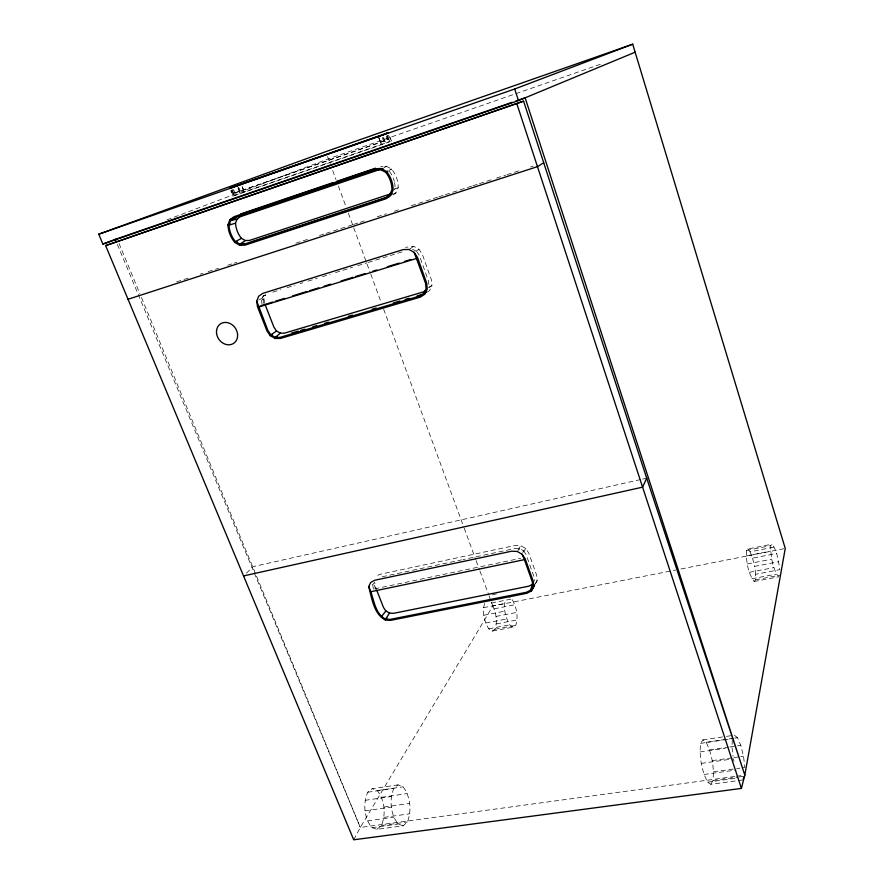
<?xml version="1.0" encoding="UTF-8"?>
<svg xmlns="http://www.w3.org/2000/svg" width="884" height="884" viewBox="0 0 884 884"><rect width="100%" height="100%" fill="white"/><g stroke="black" fill="none" stroke-linecap="round" stroke-linejoin="round"><path stroke-width="0.66" stroke-dasharray="4.42 3.31" d="M403.148 825.789L398.154 824.087C390.419 814.153 389.104 799.932 393.822 788.395L398.132 784.859L403.049 786.793C410.552 796.661 411.833 810.551 407.391 821.987L403.148 825.789L377.004 829.314L371.888 827.645C364.02 817.877 362.805 803.6 367.755 792.219L372.219 788.694L398.132 784.859M377.004 829.314L381.402 825.512C386.065 814.23 384.894 800.296 377.258 790.572L372.219 788.694M754.151 581.473L778.539 576.854C772.329 567.981 770.749 556.268 770.749 545.627L772.03 544.168C777.478 551.384 778.384 560.975 779.81 569.65L755.698 574.269L755.533 579.805L754.151 581.473C747.676 572.854 746.151 561.02 746.416 550.456L747.842 548.975L772.03 544.168M732.317 739.941L731.996 747.345L733.079 756.295M710.824 784.296L712.99 780.461C714.272 767.467 712.007 753.986 706.128 742.284L702.857 739.864L700.614 743.367C699.156 756.56 701.487 770.307 707.543 782.141L710.824 784.296L742.671 779.997L740.615 778.528M484.675 603.407C481.857 611.85 484.233 621.408 488.764 628.833L492.145 631.11L513.107 627.143L515.77 625.319C518.643 616.557 516.455 606.755 511.869 598.965L508.598 596.545M513.107 627.143L509.803 624.833C505.405 617.397 502.985 607.982 505.537 599.529M492.145 631.11L494.918 629.275C497.957 620.612 495.802 610.767 491.139 603.065L511.869 598.965M262.261 305.256L261.432 300.284L262.957 296.416L266.239 294.151M263.631 303.289L262.857 297.72L263.819 295.278M264.592 303.267L263.973 298.847L265.498 295.002L262.957 296.416M373.379 589.131L372.728 584.766L373.788 582.6M353.711 839.8L360.318 827.457L492.819 606.037L675.586 570.047M535.439 583.672L537.129 580.622L536.754 575.528L528.742 553.053L525.671 548.456L520.731 545.66L515.284 545.417L379.545 574.401L375.457 576.633M535.339 583.816L537.129 580.622L534.886 583.506M523.549 551.947L525.671 548.456M522.643 552.456L523.626 550.831L519.726 548.621L515.416 548.423L462.951 559.583M518.742 550.235L519.726 548.621M517.88 550.29L520.731 545.66M372.728 584.766L374.694 582.324L376.142 588.7M246.404 573.152L253.078 566.655L641.331 479.382M429.138 287.609L431.933 285.532L431.37 279.675L422.342 254.327L419.005 249.255L413.811 246.393L405.524 247.332M393.159 194.856L395.921 192.933L398.231 187.563A26.343 23.691 64.4 0 0 391.645 169.076L386.374 166.192L380.661 166.424M384.197 167.606L386.374 166.192L384.264 167.109M427.315 292.096L429.613 290.615L431.933 285.532L428.442 287.433M416.099 251.122L419.005 249.255M409.889 248.857L413.811 246.393M261.432 300.284L263.973 298.847M258.758 300.007L262.857 297.72M389.269 170.369L391.645 169.076L388.518 170.468M393.866 193.961L395.921 192.933L393.502 193.618M394.131 189.563L398.231 187.563L394.463 188.889M387.733 135.639L388.308 139.44L377.026 143.584L235.188 192.8L234.282 193.088L232.293 189.927M234.282 193.088L388.308 139.44M166.932 219.862L328.384 158.844L602.645 63.504M176.612 281.852L188.414 278.029M200.215 274.195L202.834 273.344M208.083 271.642L218.569 268.239M227.74 265.266L232.989 263.565M234.304 263.134L236.923 262.283M295.919 243.144L307.72 239.321M319.522 235.487L324.759 233.785M326.074 233.365L352.296 224.856M353.611 224.437L358.849 222.735M360.164 222.304L365.401 220.602M377.203 216.779L386.385 213.795M394.253 211.243L399.491 209.541M411.292 205.718L437.514 197.209M438.829 196.789L444.066 195.088M445.381 194.657L471.603 186.148M472.918 185.728L478.156 184.027M479.471 183.596L491.272 179.772M496.51 178.071L505.692 175.098M506.996 174.667L518.798 170.844M530.599 167.01L533.218 166.159M272.78 292.118L280.615 289.676M287.156 287.643L295.002 285.201M300.228 283.576L302.847 282.769M308.074 281.134L317.223 278.294M322.45 276.659L330.296 274.217M335.522 272.592L352.517 267.311M357.744 265.675L366.904 262.835M368.208 262.426L402.198 251.852M642.679 479.084L646.701 478.178M382.219 576.755L461.603 559.87M374.739 588.843L520.731 558.268M492.388 594.744L496.443 593.926M746.416 550.456L770.749 545.627M747.842 548.975L750.096 551.815L774.163 547.052M483.482 607.673L504.488 603.54M746.206 555.926L770.671 551.108M681 568.976L783.898 548.721M494.156 608.822L514.842 604.766M750.096 551.815L752.56 558.18L776.583 553.472M483.736 615.264L504.808 611.153M747.289 563.948L771.831 559.174M496.057 616.424L516.753 612.424M755.698 574.269L754.604 566.368L778.638 561.716M485.67 623.032L506.753 618.977M749.389 572.335L773.942 567.605M496.333 623.905L517.096 619.927M488.764 628.833L509.803 624.833M751.908 578.755L776.395 574.092M494.918 629.275L515.77 625.319M755.533 579.805L779.776 575.197M702.857 739.864L725.189 736.571M726.504 736.372L731.753 735.599M377.258 790.572L403.049 786.793M706.128 742.284L733.377 738.284M734.737 738.085L737.455 737.687L740.781 745.367L743.488 756.218L744.892 767.456L736.692 768.594M367.755 792.219L393.822 788.395M700.614 743.367L732.372 738.704M381.557 797.302L407.281 793.578M709.543 749.875L728.56 747.124M729.919 746.936L740.781 745.367M365.07 800.318L391.292 796.539M700.006 751.964L725.333 748.306M383.988 807.07L409.734 803.423M712.228 760.638L732.615 757.754M733.974 757.566L739.411 756.792M740.77 756.605L743.488 756.218M364.959 810.838L391.269 807.125M701.255 763.389L733.389 758.848L734.007 761.334M383.943 817.369L409.789 813.788M713.487 771.798L735.333 768.782M367.457 820.882L393.789 817.247M704.029 774.472L736.173 770.041M254.238 572.887L360.318 827.457L735.234 776.417M736.604 776.229L742.074 775.489M381.402 825.512L407.391 821.987M712.99 780.461L738.018 777.069M739.333 776.881L744.604 776.174M371.888 827.645L398.154 824.087M707.543 782.141L738.25 777.975M412.64 249.244L415.712 250.945M734.383 735.212L737.455 737.687M523.626 550.831L526.057 554.467L534.08 576.954L534.389 580.987M416.74 251.509L419.381 255.52L428.442 280.891L428.884 285.51M233.288 189.607L235.188 192.8M388.518 135.351L391.435 140.998L376.993 146.313L232.912 196.137L230.713 190.48M238.735 187.552L240.382 190.789M386.916 135.882L389.656 141.562L391.435 140.998L389.336 135.064M383.015 137.429L385.667 143.241L383.534 137.252M117.395 244.481L253.708 571.616M119.031 243.431L139.904 293.764M141.495 297.588L360.318 827.457M242.083 186.347L243.398 189.706M375.501 589.374L373.589 581.959M231.94 190.093L234.149 195.762L232.625 189.839M237.918 187.817L240.083 193.408L389.656 141.562L387.557 135.65M378.341 136.39L381.49 144.744L378.927 137.539M327.5 156.457L330.284 164.026M332.671 170.502L336.008 179.585M338.384 186.06L346.02 206.801M348.395 213.276L370.319 272.902M370.805 274.206L381.28 302.715M383.667 309.201L463.746 526.963M464.222 528.267L475.658 559.373M476.133 560.666L479.471 569.738M479.946 571.042L488.532 594.368M489.007 595.661L490.907 600.855M491.382 602.148L492.819 606.037M378.739 137.595L380.319 142.423M238.326 187.673L240.083 193.408L232.912 196.137L231.52 190.204M752.56 558.18L754.604 566.368M382.518 137.595L383.369 141.329M386.297 136.114L387.015 139.849M389.325 171.297A23.89 21.481 64.4 0 1 394.297 181.353M394.573 182.579A23.89 21.481 64.4 0 1 395.071 187.408M244.194 191.938L242.039 186.358L244.194 191.938"/><path stroke-width="1.33" d="M515.991 100.975L525.129 97.815L744.814 775.113L646.701 478.178L523.593 101.152L105.638 245.63L353.711 839.8L741.4 788.406L744.814 775.113L785.257 548.456L632.712 44.2L325.743 151.683L98.743 234.205L102.875 244.072L518.477 100.577L635.132 52.211M227.928 224.89L229.851 219.762L234.028 216.69L375.357 168.711L381.114 168.49L386.441 171.397A26.608 23.89 64.2 0 1 393.115 190.071L390.783 195.497L386.142 198.723L245.122 245.133L239.818 245.255L234.824 242.47A25.713 22.111 61 0 1 227.928 224.89L230.105 223.983M392.286 193.961L389.866 194.635L385.711 197.53L244.68 244.006L239.94 244.117L235.464 241.619A24.498 21.072 61 0 1 229.022 225.166L230.735 220.58L234.47 217.84L375.788 169.927L380.938 169.717L383.115 168.303M391.424 192.933L389.601 194.193L249.531 240.437L245.376 240.536L241.454 238.36A23.083 19.901 61.1 0 1 235.52 223.155L237.034 219.133L240.315 216.735L380.65 169.198M256.714 301.157L258.658 296.239L262.824 293.355L403.203 249.586L408.916 249.476L414.165 252.36L417.546 257.498L426.685 283.09L427.259 288.991L424.917 294.118L420.298 297.112L280.427 338.45L275.178 338.462L270.261 335.688L266.979 330.892L257.509 306.781L256.714 301.157L267.962 330.594L270.902 334.892L275.311 337.368L280.007 337.368L419.878 295.963L426.254 292.217M389.866 194.635L391.943 189.784A25.36 22.763 64.2 0 0 385.7 172.325L380.938 169.717M646.701 478.178L642.602 487.161L243.542 575.937M368.672 586.589L370.694 582.457L374.816 580.224L511.659 551.196L517.162 551.45L522.146 554.279L525.251 558.92L533.35 581.584L533.737 586.722L531.339 590.998L526.798 593.297L390.496 620.38L385.413 620.06C373.744 614.06 371.855 598.048 368.672 586.589C374.087 597.197 373.976 613.187 385.568 619.12L390.12 619.408L526.433 592.28L530.499 590.225L534.743 584.876M743.157 779.036L744.604 776.174M531.339 590.998L534.179 585.904M534.135 584.468L530.499 590.225L532.511 584.346L528.952 586.147L393.546 613.33L389.557 613.087L385.888 610.966L383.512 607.54L376.639 589.959M385.568 619.12L389.557 613.087M385.413 620.06L386.949 618.015M381.38 616.701L385.888 610.966M425.536 291.411L424.022 293.289L426.11 288.692L425.602 283.41L414.165 252.36M275.311 337.368L280.372 333.146L284.493 333.135L423.425 291.886L425.237 290.714M270.902 334.892L276.515 330.981L280.372 333.146M245.376 240.536L239.94 244.117L242.437 243.398M275.178 338.462L277.156 337.202M270.261 335.688L272.25 334.439M543.715 162.755L537.472 166.656L128.025 299.256M385.7 172.325L388.076 171.021M235.464 241.619L241.454 238.36M262.261 305.256L258.714 307.024L416.662 258.415M239.818 245.255L244.072 243.299M234.824 242.47L236.967 241.498M105.638 245.63L523.593 101.152M229.851 219.762L236.348 217.066L230.735 220.58L237.034 219.133M231.851 187.485L229.84 188.226L232.028 187.474M102.875 244.072L115.76 239.199M98.743 234.205L514.676 88.997L632.712 44.2M384.308 134.246L388.496 132.699L385.811 133.617M230.868 187.828L235.056 186.314M381.954 135.097L385.391 133.871M234.083 186.657L237.63 185.386M237.045 185.585L245.354 182.645M378.341 136.39L382.684 134.854M373.998 137.926L378.496 136.335M244.835 182.833L383.148 134.534M234.227 186.723L374.44 137.76M382.717 134.688L386.717 133.285M231.067 187.817L234.768 186.524M512.079 102.323L115.274 239.387L116.334 241.94M240.503 214.027L332.649 182.734M336.539 181.408L375.479 168.181M251.454 242.205L388.695 196.999M229.022 225.166L235.52 223.155M263.576 304.858L272.791 302.019M275.432 301.201L284.637 298.372M292.538 295.93L307.013 291.477M309.654 290.659L318.87 287.83M324.13 286.206L330.715 284.173M341.246 280.935L353.092 277.289M355.722 276.471L364.937 273.642M372.838 271.2L376.783 269.985M387.314 266.747L399.159 263.101M404.43 261.476L411.005 259.443M291.587 333.113L298.195 331.157M300.836 330.373L304.803 329.202M312.726 326.848L316.693 325.677M324.616 323.323L328.583 322.152M348.395 316.284L352.362 315.102M372.175 309.234L376.142 308.063M393.314 302.969L399.922 301.013M405.203 299.455L409.17 298.273M417.093 295.93L425.027 293.576M370.429 591.805L524.378 559.66L532.29 581.794L532.643 586.39M276.515 330.981L273.952 327.213L265.078 304.527M522.146 554.279L524.378 559.66M516.919 103.969L741.4 788.406M514.676 88.997L518.477 100.577M216.525 330.715A11.757 9.934 54.9 0 0 231.343 344.44A11.757 9.934 54.9 0 0 233.266 325.721A11.757 9.934 54.9 0 0 216.525 330.715"/></g></svg>
